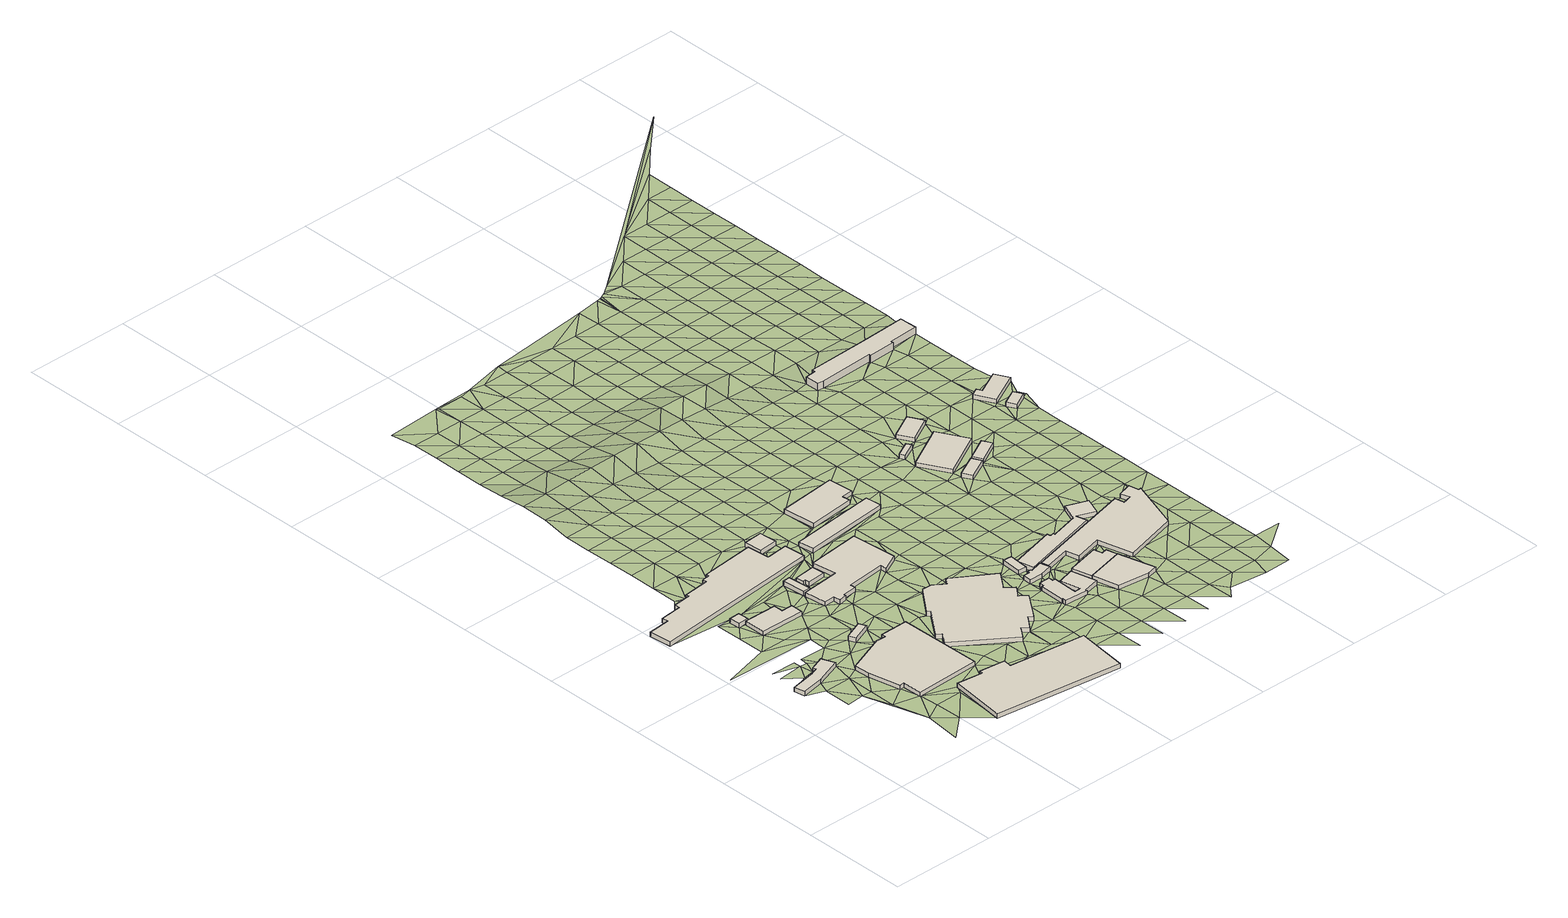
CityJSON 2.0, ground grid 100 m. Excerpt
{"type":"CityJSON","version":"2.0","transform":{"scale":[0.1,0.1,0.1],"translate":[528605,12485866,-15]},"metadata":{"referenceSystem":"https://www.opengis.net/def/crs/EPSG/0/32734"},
"CityObjects":{
"building1":{"type":"Building","attributes":{"building":"industrial","building:levels":1,"building_height":4.1,"plus_code":"4FRW3FG2+7CH","ground_height":2.65,"roof_height":6.75},"geometry":[{"type":"Solid","lod":"1","boundaries":[[[[0,1,2,3]],[[1,4,5,2]],[[4,6,7,5]],[[6,8,9,7]],[[8,10,11,9]],[[10,12,13,11]],[[12,14,15,13]],[[14,0,3,15]],[[3,2,5,7,9,11,13,15]],[[14,12,10,8,6,4,1,0]]]]}]},
"building2":{"type":"Building","attributes":{"building":"industrial","building:levels":1,"building_height":4.1,"plus_code":"4FRW3FG2+JFH","ground_height":2.95,"roof_height":7.05},"geometry":[{"type":"Solid","lod":"1","boundaries":[[[[16,17,18,19]],[[17,20,21,18]],[[20,22,23,21]],[[22,16,19,23]],[[19,18,21,23]],[[22,20,17,16]]]]}]},
"building3":{"type":"Building","attributes":{"building":"industrial","building:levels":1,"building_height":4.1,"plus_code":"4FRW3FG2+GHW","ground_height":3.2,"roof_height":7.3},"geometry":[{"type":"Solid","lod":"1","boundaries":[[[[24,25,26,27]],[[25,28,29,26]],[[28,30,31,29]],[[30,32,33,31]],[[32,34,35,33]],[[34,24,27,35]],[[27,26,29,31,33,35]],[[34,32,30,28,25,24]]]]}]},
"building4":{"type":"Building","attributes":{"building":"industrial","building:levels":1,"building_height":4.1,"plus_code":"4FRW3FG2+4P8","ground_height":2.82,"roof_height":6.92},"geometry":[{"type":"Solid","lod":"1","boundaries":[[[[36,37,38,39]],[[37,40,41,38]],[[40,42,43,41]],[[42,44,45,43]],[[44,46,47,45]],[[46,48,49,47]],[[48,50,51,49]],[[50,52,53,51]],[[52,54,55,53]],[[54,36,39,55]],[[39,38,41,43,45,47,49,51,53,55]],[[54,52,50,48,46,44,42,40,37,36]]]]}]},
"building5":{"type":"Building","attributes":{"building":"industrial","building:levels":1,"building_height":4.1,"plus_code":"4FRW3FG2+QJ7","ground_height":2.25,"roof_height":6.35},"geometry":[{"type":"Solid","lod":"1","boundaries":[[[[56,57,58,59]],[[57,60,61,58]],[[60,62,63,61]],[[62,64,65,63]],[[64,66,67,65]],[[66,68,69,67]],[[68,70,71,69]],[[70,72,73,71]],[[72,74,75,73]],[[74,76,77,75]],[[76,78,79,77]],[[78,80,81,79]],[[80,82,83,81]],[[82,84,85,83]],[[84,86,87,85]],[[86,56,59,87]],[[59,58,61,63,65,67,69,71,73,75,77,79,81,83,85,87]],[[86,84,82,80,78,76,74,72,70,68,66,64,62,60,57,56]]]]}]},
"building6":{"type":"Building","attributes":{"building":"industrial","building:levels":1,"building_height":4.1,"plus_code":"4FRW3FG2+8PW","ground_height":2.85,"roof_height":6.95},"geometry":[{"type":"Solid","lod":"1","boundaries":[[[[88,89,90,91]],[[89,92,93,90]],[[92,94,95,93]],[[94,88,91,95]],[[91,90,93,95]],[[94,92,89,88]]]]}]},
"building7":{"type":"Building","attributes":{"building":"industrial","building:levels":1,"building_height":4.1,"plus_code":"4FRW3FF2+RX8","ground_height":3.36,"roof_height":7.46},"geometry":[{"type":"Solid","lod":"1","boundaries":[[[[96,97,98,99]],[[97,100,101,98]],[[100,102,103,101]],[[102,104,105,103]],[[104,106,107,105]],[[106,108,109,107]],[[108,110,111,109]],[[110,96,99,111]],[[99,98,101,103,105,107,109,111]],[[110,108,106,104,102,100,97,96]]]]}]},
"building8":{"type":"Building","attributes":{"building":"industrial","building:levels":1,"building_height":4.1,"plus_code":"4FRW3FG2+JQP","ground_height":2.68,"roof_height":6.78},"geometry":[{"type":"Solid","lod":"1","boundaries":[[[[112,113,114,115]],[[113,116,117,114]],[[116,118,119,117]],[[118,112,115,119]],[[115,114,117,119]],[[118,116,113,112]]]]}]},
"building9":{"type":"Building","attributes":{"building":"industrial","building:levels":1,"building_height":4.1,"plus_code":"4FRW3FG2+JVR","ground_height":2.41,"roof_height":6.51},"geometry":[{"type":"Solid","lod":"1","boundaries":[[[[120,121,122,123]],[[121,124,125,122]],[[124,126,127,125]],[[126,128,129,127]],[[128,130,131,129]],[[130,120,123,131]],[[123,122,125,127,129,131]],[[130,128,126,124,121,120]]]]}]},
"building10":{"type":"Building","attributes":{"building":"industrial","building:levels":1,"building_height":4.1,"plus_code":"4FRW3FG2+HXX","ground_height":2.29,"roof_height":6.39},"geometry":[{"type":"Solid","lod":"1","boundaries":[[[[132,133,134,135]],[[133,136,137,134]],[[136,138,139,137]],[[138,140,141,139]],[[140,142,143,141]],[[142,144,145,143]],[[144,146,147,145]],[[146,148,149,147]],[[148,150,151,149]],[[150,152,153,151]],[[152,154,155,153]],[[154,156,157,155]],[[156,158,159,157]],[[158,132,135,159]],[[135,134,137,139,141,143,145,147,149,151,153,155,157,159]],[[158,156,154,152,150,148,146,144,142,140,138,136,133,132]]]]}]},
"building11":{"type":"Building","attributes":{"building":"industrial","building:levels":1,"building_height":4.1,"plus_code":"4FRW3FG2+VV8","ground_height":2.36,"roof_height":6.46},"geometry":[{"type":"Solid","lod":"1","boundaries":[[[[160,161,162,163]],[[161,164,165,162]],[[164,166,167,165]],[[166,160,163,167]],[[163,162,165,167]],[[166,164,161,160]]]]}]},
"building12":{"type":"Building","attributes":{"building":"industrial","building:levels":1,"building_height":4.1,"plus_code":"4FRW3FG3+54C","ground_height":2.77,"roof_height":6.87},"geometry":[{"type":"Solid","lod":"1","boundaries":[[[[168,169,170,171]],[[169,172,173,170]],[[172,174,175,173]],[[174,176,177,175]],[[176,178,179,177]],[[178,180,181,179]],[[180,182,183,181]],[[182,184,185,183]],[[184,186,187,185]],[[186,188,189,187]],[[188,190,191,189]],[[190,192,193,191]],[[192,194,195,193]],[[194,196,197,195]],[[196,198,199,197]],[[198,200,201,199]],[[200,202,203,201]],[[202,204,205,203]],[[204,168,171,205]],[[171,170,173,175,177,179,181,183,185,187,189,191,193,195,197,199,201,203,205]],[[204,202,200,198,196,194,192,190,188,186,184,182,180,178,176,174,172,169,168]]]]}]},
"building13":{"type":"Building","attributes":{"building":"industrial","building:levels":1,"building_height":4.1,"plus_code":"4FRW3FG3+Q49","ground_height":2.26,"roof_height":6.36},"geometry":[{"type":"Solid","lod":"1","boundaries":[[[[206,207,208,209]],[[207,210,211,208]],[[210,212,213,211]],[[212,206,209,213]],[[209,208,211,213]],[[212,210,207,206]]]]}]},
"building14":{"type":"Building","attributes":{"building":"industrial","building:levels":1,"building_height":4.1,"plus_code":"4FRW3FG3+3FG","ground_height":2.83,"roof_height":6.93},"geometry":[{"type":"Solid","lod":"1","boundaries":[[[[214,215,216,217]],[[215,218,219,216]],[[218,220,221,219]],[[220,222,223,221]],[[222,224,225,223]],[[224,226,227,225]],[[226,228,229,227]],[[228,230,231,229]],[[230,232,233,231]],[[232,234,235,233]],[[234,236,237,235]],[[236,238,239,237]],[[238,240,241,239]],[[240,242,243,241]],[[242,244,245,243]],[[244,214,217,245]],[[217,216,219,221,223,225,227,229,231,233,235,237,239,241,243,245]],[[244,242,240,238,236,234,232,230,228,226,224,222,220,218,215,214]]]]}]},
"building15":{"type":"Building","attributes":{"building":"industrial","building:levels":1,"building_height":4.1,"plus_code":"4FRW3FG3+V5X","ground_height":2.45,"roof_height":6.55},"geometry":[{"type":"Solid","lod":"1","boundaries":[[[[246,247,248,249]],[[247,250,251,248]],[[250,252,253,251]],[[252,254,255,253]],[[254,256,257,255]],[[256,246,249,257]],[[249,248,251,253,255,257]],[[256,254,252,250,247,246]]]]}]},
"building16":{"type":"Building","attributes":{"building":"industrial","building:levels":1,"building_height":4.1,"plus_code":"4FRW3FG3+5CV","ground_height":2.85,"roof_height":6.95},"geometry":[{"type":"Solid","lod":"1","boundaries":[[[[258,259,260,261]],[[259,262,263,260]],[[262,264,265,263]],[[264,266,267,265]],[[266,268,269,267]],[[268,270,271,269]],[[270,272,273,271]],[[272,274,275,273]],[[274,258,261,275]],[[261,260,263,265,267,269,271,273,275]],[[274,272,270,268,266,264,262,259,258]]]]}]},
"building17":{"type":"Building","attributes":{"building":"industrial","building:levels":1,"building_height":4.1,"plus_code":"4FRW3FG3+7C6","ground_height":2.82,"roof_height":6.92},"geometry":[{"type":"Solid","lod":"1","boundaries":[[[[276,277,278,279]],[[277,280,281,278]],[[280,282,283,281]],[[282,276,279,283]],[[279,278,281,283]],[[282,280,277,276]]]]}]},
"building18":{"type":"Building","attributes":{"building":"industrial","building:levels":1,"building_height":4.1,"plus_code":"4FRW3FG3+2JG","ground_height":2.83,"roof_height":6.93},"geometry":[{"type":"Solid","lod":"1","boundaries":[[[[284,285,286,287]],[[285,288,289,286]],[[288,290,291,289]],[[290,292,293,291]],[[292,284,287,293]],[[287,286,289,291,293]],[[292,290,288,285,284]]]]}]},
"building19":{"type":"Building","attributes":{"building":"industrial","building:levels":1,"building_height":4.1,"plus_code":"4FRW3FG3+4J6","ground_height":2.77,"roof_height":6.87},"geometry":[{"type":"Solid","lod":"1","boundaries":[[[[294,295,296,297]],[[295,298,299,296]],[[298,300,301,299]],[[300,302,303,301]],[[302,304,305,303]],[[304,294,297,305]],[[297,296,299,301,303,305]],[[304,302,300,298,295,294]]]]}]},
"building20":{"type":"Building","attributes":{"building":"industrial","building:levels":1,"building_height":4.1,"plus_code":"4FRW3FG3+7MX","ground_height":1.92,"roof_height":6.02},"geometry":[{"type":"Solid","lod":"1","boundaries":[[[[306,307,308,309]],[[307,310,311,308]],[[310,312,313,311]],[[312,314,315,313]],[[314,316,317,315]],[[316,318,319,317]],[[318,320,321,319]],[[320,322,323,321]],[[322,324,325,323]],[[324,326,327,325]],[[326,328,329,327]],[[328,306,309,329]],[[309,308,311,313,315,317,319,321,323,325,327,329]],[[328,326,324,322,320,318,316,314,312,310,307,306]]]]}]},
"building21":{"type":"Building","attributes":{"building":"industrial","building:levels":1,"building_height":4.1,"plus_code":"4FRW3FG3+5QX","ground_height":1.87,"roof_height":5.97},"geometry":[{"type":"Solid","lod":"1","boundaries":[[[[330,331,332,333]],[[331,334,335,332]],[[334,336,337,335]],[[336,338,339,337]],[[338,340,341,339]],[[340,342,343,341]],[[342,344,345,343]],[[344,346,347,345]],[[346,348,349,347]],[[348,350,351,349]],[[350,352,353,351]],[[352,354,355,353]],[[354,356,357,355]],[[356,330,333,357]],[[333,332,335,337,339,341,343,345,347,349,351,353,355,357]],[[356,354,352,350,348,346,344,342,340,338,336,334,331,330]]]]}]},
"building22":{"type":"Building","attributes":{"building":"industrial","building:levels":1,"building_height":4.1,"plus_code":"4FRW3FG3+WJ4","ground_height":2.29,"roof_height":6.39},"geometry":[{"type":"Solid","lod":"1","boundaries":[[[[358,359,360,361]],[[359,362,363,360]],[[362,364,365,363]],[[364,358,361,365]],[[361,360,363,365]],[[364,362,359,358]]]]}]},
"building23":{"type":"Building","attributes":{"building":"industrial","building:levels":1,"building_height":4.1,"plus_code":"4FRW3FG3+PP3","ground_height":2.04,"roof_height":6.14},"geometry":[{"type":"Solid","lod":"1","boundaries":[[[[366,367,368,369]],[[367,370,371,368]],[[370,372,373,371]],[[372,366,369,373]],[[369,368,371,373]],[[372,370,367,366]]]]}]},
"building24":{"type":"Building","attributes":{"building":"industrial","building:levels":1,"building_height":4.1,"plus_code":"4FRW3FG3+RPF","ground_height":2.07,"roof_height":6.17},"geometry":[{"type":"Solid","lod":"1","boundaries":[[[[374,375,376,377]],[[375,378,379,376]],[[378,380,381,379]],[[380,374,377,381]],[[377,376,379,381]],[[380,378,375,374]]]]}]},
"building25":{"type":"Building","attributes":{"building":"industrial","building:levels":1,"building_height":4.1,"plus_code":"4FRW3FG3+XPG","ground_height":2.23,"roof_height":6.33},"geometry":[{"type":"Solid","lod":"1","boundaries":[[[[382,383,384,385]],[[383,386,387,384]],[[386,388,389,387]],[[388,382,385,389]],[[385,384,387,389]],[[388,386,383,382]]]]}]},
"building26":{"type":"Building","attributes":{"building":"industrial","building:levels":1,"building_height":4.1,"plus_code":"4FRW3FG3+PRV","ground_height":1.96,"roof_height":6.06},"geometry":[{"type":"Solid","lod":"1","boundaries":[[[[390,391,392,393]],[[391,394,395,392]],[[394,396,397,395]],[[396,390,393,397]],[[393,392,395,397]],[[396,394,391,390]]]]}]},
"building27":{"type":"Building","attributes":{"address":"WOMAG World of Marble & Granite Marine Drive c/o N1 8005 Cape Town","building":"manufacture","building:levels":2,"operator":"WOMAG","building_height":6.9,"plus_code":"4FRW3FH3+8WP","ground_height":2.04,"roof_height":8.94},"geometry":[{"type":"Solid","lod":"1","boundaries":[[[[398,399,400,401]],[[399,402,403,400]],[[402,404,405,403]],[[404,406,407,405]],[[406,408,409,407]],[[408,410,411,409]],[[410,412,413,411]],[[412,414,415,413]],[[414,416,417,415]],[[416,418,419,417]],[[418,420,421,419]],[[420,398,401,421]],[[401,400,403,405,407,409,411,413,415,417,419,421]],[[420,418,416,414,412,410,408,406,404,402,399,398]]]]}]},
"building28":{"type":"Building","attributes":{"building":"industrial","building:levels":1,"building_height":4.1,"plus_code":"4FRW3FG4+V47","ground_height":1.97,"roof_height":6.07},"geometry":[{"type":"Solid","lod":"1","boundaries":[[[[422,423,424,425]],[[423,426,427,424]],[[426,428,429,427]],[[428,422,425,429]],[[425,424,427,429]],[[428,426,423,422]]]]}]},
"building29":{"type":"Building","attributes":{"building":"industrial","building:levels":1,"building_height":4.1,"plus_code":"4FRW3FG4+W3H","ground_height":2.27,"roof_height":6.37},"geometry":[{"type":"Solid","lod":"1","boundaries":[[[[430,431,432,433]],[[431,434,435,432]],[[434,436,437,435]],[[436,438,439,437]],[[438,440,441,439]],[[440,430,433,441]],[[433,432,435,437,439,441]],[[440,438,436,434,431,430]]]]}]},
"terrain1":{"type":"TINRelief","geometry":[{"type":"CompositeSurface","lod":"1","boundaries":[[[442,10,443]],[[443,444,445]],[[446,447,448]],[[449,450,451]],[[452,453,448]],[[445,450,454]],[[442,443,455]],[[455,443,445]],[[454,456,445]],[[448,447,457]],[[458,459,452]],[[448,457,452]],[[447,460,457]],[[450,461,454]],[[456,455,445]],[[462,450,449]],[[463,464,465]],[[456,454,466]],[[452,457,467]],[[461,450,462]],[[468,442,455]],[[466,454,461]],[[455,456,469]],[[467,457,470]],[[466,469,456]],[[467,470,471]],[[464,25,472]],[[455,469,473]],[[473,468,455]],[[462,449,474]],[[461,475,466]],[[476,474,449]],[[461,462,474]],[[472,477,478]],[[464,479,25]],[[470,480,471]],[[477,472,25]],[[470,468,481]],[[479,464,463]],[[478,477,17]],[[481,468,473]],[[25,24,477]],[[474,482,461]],[[480,470,481]],[[482,474,476]],[[478,17,483]],[[24,484,477]],[[485,486,487]],[[25,479,488]],[[483,17,489]],[[485,487,490]],[[491,485,490]],[[483,489,484]],[[42,481,473]],[[480,492,463]],[[479,463,488]],[[482,493,461]],[[494,480,481]],[[24,34,484]],[[492,480,494]],[[463,492,488]],[[34,483,484]],[[25,488,28]],[[490,495,491]],[[494,481,92]],[[92,481,42]],[[483,56,496]],[[497,491,498]],[[482,499,500]],[[501,495,490]],[[501,490,502]],[[488,492,503]],[[492,494,503]],[[504,483,34]],[[500,493,482]],[[505,497,498]],[[506,92,42]],[[491,495,498]],[[495,501,507]],[[30,34,32]],[[507,501,502]],[[508,92,506]],[[42,37,506]],[[488,509,28]],[[505,510,511]],[[503,494,512]],[[34,30,504]],[[42,40,37]],[[503,509,488]],[[513,495,507]],[[506,37,508]],[[113,483,504]],[[510,505,498]],[[507,514,513]],[[28,515,30]],[[516,511,517]],[[512,509,503]],[[500,106,493]],[[495,518,498]],[[519,504,30]],[[518,495,513]],[[517,511,510]],[[28,509,520]],[[508,37,521]],[[515,28,520]],[[522,523,516]],[[524,512,508]],[[30,515,525]],[[526,527,493]],[[493,106,526]],[[510,498,528]],[[522,516,517]],[[521,37,529]],[[530,509,512]],[[525,519,30]],[[527,529,493]],[[521,524,508]],[[113,504,519]],[[498,518,528]],[[520,509,531]],[[532,523,533]],[[515,520,534]],[[534,525,515]],[[530,512,524]],[[510,535,517]],[[536,537,527]],[[529,527,537]],[[522,533,523]],[[106,104,538]],[[530,531,509]],[[529,524,521]],[[483,113,56]],[[518,513,539]],[[528,535,510]],[[525,113,519]],[[520,531,540]],[[541,525,534]],[[542,532,543]],[[527,526,544]],[[106,544,526]],[[522,517,545]],[[533,543,532]],[[537,546,529]],[[518,539,528]],[[517,535,545]],[[531,530,547]],[[106,538,544]],[[541,124,112]],[[524,529,548]],[[549,550,542]],[[124,541,128]],[[548,530,524]],[[551,539,513]],[[552,533,522]],[[124,121,112]],[[543,549,542]],[[126,124,128]],[[553,541,534]],[[537,554,546]],[[535,528,555]],[[556,527,544]],[[545,552,522]],[[547,530,557]],[[546,548,529]],[[558,547,557]],[[559,550,560]],[[528,539,555]],[[553,128,541]],[[112,121,120]],[[533,561,543]],[[562,538,104]],[[113,112,56]],[[549,560,550]],[[538,556,544]],[[545,535,563]],[[548,564,530]],[[564,557,530]],[[546,554,565]],[[548,546,565]],[[552,561,533]],[[566,567,559]],[[535,555,563]],[[128,553,130]],[[556,538,568]],[[560,566,559]],[[569,557,564]],[[570,552,545]],[[543,571,549]],[[56,112,120]],[[561,572,543]],[[539,551,573]],[[555,539,574]],[[551,575,161]],[[576,567,577]],[[570,545,563]],[[168,548,565]],[[578,161,575]],[[560,549,571]],[[574,539,573]],[[551,161,573]],[[120,130,133]],[[543,572,571]],[[566,577,567]],[[553,133,130]],[[562,568,538]],[[548,579,564]],[[561,552,580]],[[568,581,556]],[[582,583,576]],[[578,575,584]],[[555,585,563]],[[586,556,581]],[[120,133,56]],[[570,580,552]],[[161,578,164]],[[569,564,587]],[[560,588,566]],[[548,168,579]],[[585,555,574]],[[577,582,576]],[[568,589,581]],[[590,572,561]],[[586,581,589]],[[571,588,560]],[[573,591,574]],[[584,164,578]],[[570,563,592]],[[133,593,56]],[[594,564,579]],[[580,590,561]],[[589,568,595]],[[577,566,596]],[[597,598,562]],[[592,563,585]],[[212,593,133]],[[564,594,599]],[[572,600,571]],[[601,584,56]],[[568,562,595]],[[588,596,566]],[[564,599,587]],[[579,168,204]],[[601,56,593]],[[580,570,602]],[[584,603,164]],[[600,572,590]],[[604,589,605]],[[594,579,204]],[[585,574,606]],[[164,603,591]],[[582,607,583]],[[606,574,591]],[[602,570,592]],[[603,584,601]],[[212,601,593]],[[608,605,589]],[[588,571,609]],[[212,133,610]],[[582,577,611]],[[589,595,608]],[[596,612,577]],[[580,613,590]],[[609,571,600]],[[603,606,591]],[[585,614,592]],[[598,615,562]],[[613,580,602]],[[577,612,611]],[[588,616,596]],[[617,594,204]],[[204,618,619]],[[585,606,614]],[[599,594,617]],[[562,620,595]],[[598,621,615]],[[605,608,622]],[[623,204,619]],[[616,588,609]],[[133,624,610]],[[625,603,601]],[[602,592,626]],[[600,590,627]],[[607,582,611]],[[590,613,628]],[[623,617,204]],[[620,608,595]],[[606,603,625]],[[612,596,629]],[[626,592,614]],[[562,615,620]],[[630,605,622]],[[631,599,617]],[[609,600,627]],[[627,590,628]],[[616,629,596]],[[613,602,632]],[[250,625,601]],[[608,633,622]],[[614,606,634]],[[612,635,611]],[[632,602,626]],[[607,611,636]],[[623,619,637]],[[609,638,616]],[[608,620,639]],[[634,606,625]],[[617,640,631]],[[635,612,629]],[[623,637,617]],[[641,628,613]],[[630,622,633]],[[642,643,630]],[[608,639,644]],[[644,633,608]],[[638,609,627]],[[601,645,250]],[[646,626,614]],[[647,636,611]],[[641,613,632]],[[640,648,631]],[[631,648,624]],[[649,620,615]],[[625,250,634]],[[629,616,650]],[[651,610,624]],[[634,646,614]],[[619,652,637]],[[647,611,635]],[[653,212,610]],[[640,617,654]],[[642,652,655]],[[656,607,636]],[[642,630,657]],[[658,649,615]],[[650,616,638]],[[657,630,633]],[[633,644,659]],[[632,626,660]],[[627,628,661]],[[654,617,637]],[[641,662,628]],[[624,648,651]],[[639,620,663]],[[629,664,635]],[[660,626,646]],[[647,656,636]],[[665,642,657]],[[640,666,648]],[[642,667,652]],[[638,627,661]],[[649,663,620]],[[639,668,644]],[[661,628,662]],[[629,650,664]],[[642,665,667]],[[669,641,632]],[[640,654,666]],[[670,657,671]],[[665,657,670]],[[672,645,601]],[[656,673,607]],[[647,635,674]],[[632,660,669]],[[276,637,652]],[[675,651,648]],[[652,667,277]],[[646,634,676]],[[638,677,650]],[[663,678,639]],[[651,653,610]],[[664,674,635]],[[639,678,668]],[[679,654,637]],[[670,680,665]],[[681,662,641]],[[652,277,682]],[[648,666,675]],[[677,638,661]],[[645,683,250]],[[656,647,673]],[[684,277,667]],[[646,676,660]],[[652,682,276]],[[685,684,667]],[[670,686,680]],[[681,641,669]],[[224,687,688]],[[637,276,679]],[[224,689,687]],[[663,649,690]],[[650,691,664]],[[692,689,686]],[[684,280,277]],[[693,647,674]],[[682,277,276]],[[694,668,678]],[[693,673,647]],[[666,654,695]],[[662,696,661]],[[697,690,649]],[[684,698,280]],[[651,675,699]],[[691,650,677]],[[700,669,660]],[[701,702,698]],[[654,679,695]],[[662,681,696]],[[280,698,702]],[[274,686,689]],[[680,686,274]],[[703,678,663]],[[704,694,678]],[[224,222,689]],[[674,664,705]],[[706,280,702]],[[660,676,700]],[[679,276,282]],[[634,707,676]],[[280,706,282]],[[702,701,258]],[[653,651,699]],[[708,675,666]],[[709,677,661]],[[690,710,663]],[[705,664,691]],[[711,683,645]],[[689,712,274]],[[703,663,710]],[[669,713,681]],[[693,714,673]],[[708,666,695]],[[689,222,712]],[[661,696,709]],[[704,678,703]],[[258,715,702]],[[674,716,693]],[[645,672,711]],[[700,713,669]],[[717,258,274]],[[718,699,675]],[[258,717,715]],[[274,712,717]],[[719,691,677]],[[282,720,679]],[[716,674,705]],[[222,704,285]],[[285,704,703]],[[679,720,695]],[[721,696,681]],[[222,722,712]],[[718,675,708]],[[285,722,222]],[[709,719,677]],[[723,700,676]],[[714,693,724]],[[725,683,726]],[[713,721,681]],[[683,711,726]],[[710,690,727]],[[714,728,673]],[[705,691,729]],[[724,693,716]],[[730,653,699]],[[282,706,731]],[[732,717,712]],[[711,672,726]],[[708,695,733]],[[734,709,696]],[[735,727,690]],[[736,712,722]],[[707,723,676]],[[730,699,718]],[[729,691,719]],[[710,737,703]],[[713,700,738]],[[733,695,720]],[[721,734,696]],[[739,716,705]],[[700,723,738]],[[740,672,653]],[[741,714,724]],[[742,702,715]],[[282,731,720]],[[708,743,718]],[[712,736,732]],[[744,710,727]],[[672,740,726]],[[739,705,729]],[[653,730,740]],[[721,713,745]],[[714,741,728]],[[719,709,746]],[[743,708,733]],[[734,747,709]],[[737,710,744]],[[748,724,716]],[[736,722,302]],[[749,707,726]],[[738,745,713]],[[730,718,750]],[[729,719,746]],[[709,747,746]],[[748,716,739]],[[749,726,740]],[[751,723,707]],[[752,733,720]],[[721,753,734]],[[750,718,743]],[[738,723,751]],[[754,741,724]],[[745,753,721]],[[755,744,727]],[[730,756,740]],[[720,731,752]],[[729,757,739]],[[749,751,707]],[[758,737,744]],[[754,724,748]],[[743,733,759]],[[747,734,760]],[[761,755,727]],[[756,730,750]],[[746,757,729]],[[762,728,741]],[[763,745,738]],[[759,733,752]],[[753,760,734]],[[736,302,764]],[[298,302,765]],[[740,766,749]],[[748,739,767]],[[768,731,769]],[[763,738,751]],[[762,741,754]],[[770,758,744]],[[768,752,731]],[[771,702,742]],[[772,750,743]],[[773,774,758]],[[770,744,755]],[[756,766,740]],[[757,767,739]],[[302,298,775]],[[753,745,776]],[[777,755,761]],[[746,747,778]],[[779,773,758]],[[772,743,759]],[[774,779,298]],[[779,774,773]],[[760,780,747]],[[749,781,751]],[[764,302,775]],[[776,745,763]],[[775,298,779]],[[782,756,750]],[[757,746,778]],[[752,768,783]],[[754,748,784]],[[749,766,781]],[[747,780,778]],[[767,785,748]],[[758,786,779]],[[775,779,764]],[[786,758,770]],[[783,759,752]],[[787,760,753]],[[768,788,789]],[[782,750,772]],[[728,762,790]],[[763,751,791]],[[762,754,784]],[[787,753,776]],[[792,755,777]],[[748,785,784]],[[792,770,755]],[[766,756,793]],[[757,794,767]],[[795,742,715]],[[751,781,791]],[[772,759,796]],[[797,780,760]],[[768,789,783]],[[779,786,798]],[[793,756,782]],[[794,757,778]],[[763,799,776]],[[759,783,796]],[[797,760,787]],[[800,781,766]],[[801,786,770]],[[785,767,802]],[[763,791,799]],[[784,790,762]],[[782,772,803]],[[793,800,766]],[[801,770,792]],[[802,767,794]],[[777,804,792]],[[787,776,805]],[[778,780,806]],[[791,781,359]],[[772,796,803]],[[797,807,780]],[[782,808,793]],[[785,809,784]],[[799,805,776]],[[781,800,362]],[[307,783,789]],[[786,810,798]],[[307,796,783]],[[359,781,362]],[[794,778,806]],[[786,801,811]],[[779,798,812]],[[780,807,806]],[[802,809,785]],[[808,782,372]],[[813,800,793]],[[797,787,814]],[[782,803,815]],[[782,815,372]],[[808,813,793]],[[771,816,817]],[[799,791,818]],[[819,728,790]],[[786,811,810]],[[820,790,784]],[[814,787,805]],[[791,359,818]],[[821,801,792]],[[771,742,795]],[[794,822,802]],[[820,784,809]],[[821,792,804]],[[803,796,823]],[[824,807,797]],[[823,796,307]],[[362,800,364]],[[822,794,806]],[[825,805,799]],[[824,797,814]],[[826,811,801]],[[798,810,812]],[[809,802,827]],[[808,367,813]],[[359,358,818]],[[825,799,818]],[[820,828,790]],[[803,829,815]],[[771,795,816]],[[826,801,821]],[[815,366,372]],[[822,827,802]],[[306,823,307]],[[814,805,830]],[[806,807,831]],[[832,364,800]],[[829,803,823]],[[824,833,807]],[[804,834,821]],[[809,835,820]],[[830,805,825]],[[836,818,358]],[[367,837,813]],[[838,810,811]],[[825,818,836]],[[822,806,831]],[[839,811,826]],[[358,364,386]],[[807,833,831]],[[835,809,827]],[[306,816,795]],[[840,824,814]],[[829,841,815]],[[386,836,358]],[[841,366,815]],[[819,790,828]],[[832,800,842]],[[811,839,838]],[[828,820,843]],[[386,364,832]],[[840,814,830]],[[812,810,838]],[[826,821,844]],[[367,366,394]],[[380,813,837]],[[845,827,822]],[[846,823,306]],[[394,837,367]],[[820,835,843]],[[844,821,834]],[[829,823,846]],[[824,847,833]],[[795,848,306]],[[366,841,394]],[[836,849,825]],[[831,845,822]],[[830,825,849]],[[847,824,840]],[[306,848,846]],[[826,850,839]],[[386,832,842]],[[851,394,841]],[[835,827,852]],[[853,795,854]],[[855,828,843]],[[856,841,829]],[[848,795,342]],[[826,844,850]],[[857,812,838]],[[833,858,831]],[[845,852,827]],[[342,795,853]],[[830,859,840]],[[855,819,828]],[[846,856,829]],[[858,833,847]],[[860,849,836]],[[839,861,838]],[[851,396,394]],[[857,862,812]],[[386,842,863]],[[864,843,835]],[[849,859,830]],[[380,837,865]],[[851,841,866]],[[420,847,840]],[[867,845,831]],[[850,861,839]],[[852,864,835]],[[862,868,812]],[[342,869,848]],[[848,869,846]],[[856,866,841]],[[831,858,867]],[[870,857,838]],[[871,855,843]],[[872,840,859]],[[872,420,840]],[[380,873,842]],[[847,418,858]],[[418,847,420]],[[863,842,873]],[[874,852,845]],[[870,838,861]],[[875,869,342]],[[864,871,843]],[[850,844,876]],[[851,877,396]],[[846,878,856]],[[866,877,851]],[[845,867,874]],[[875,879,868]],[[849,860,880]],[[881,860,863]],[[882,862,857]],[[880,859,849]],[[878,846,869]],[[869,875,868]],[[855,883,819]],[[398,420,872]],[[881,863,873]],[[884,380,865]],[[852,885,864]],[[865,396,884]],[[882,857,870]],[[871,886,855]],[[858,418,887]],[[866,856,888]],[[880,860,881]],[[380,889,873]],[[890,868,862]],[[885,852,874]],[[872,859,891]],[[886,883,855]],[[414,418,416]],[[877,884,396]],[[858,892,867]],[[888,856,878]],[[893,871,864]],[[414,887,418]],[[890,862,882]],[[891,859,880]],[[894,869,868]],[[889,380,884]],[[895,398,872]],[[896,877,866]],[[881,873,897]],[[874,867,892]],[[858,887,892]],[[893,864,885]],[[878,869,894]],[[896,866,888]],[[894,868,890]],[[880,881,897]],[[871,898,886]],[[897,873,889]],[[895,872,891]],[[899,883,886]],[[877,900,884]],[[901,899,886]],[[874,902,885]],[[901,886,903]],[[898,871,893]],[[904,888,878]],[[877,896,900]],[[902,874,892]],[[880,905,891]],[[887,414,906]],[[904,878,894]],[[907,903,886]],[[889,884,908]],[[893,885,909]],[[905,880,897]],[[907,886,898]],[[910,398,895]],[[911,896,888]],[[887,906,892]],[[908,884,900]],[[909,885,902]],[[912,903,907]],[[891,913,895]],[[911,888,904]],[[889,914,897]],[[915,898,893]],[[913,891,905]],[[916,912,917]],[[896,918,900]],[[902,892,919]],[[920,889,908]],[[893,909,915]],[[917,912,907]],[[917,921,916]],[[918,896,911]],[[919,892,906]],[[914,889,920]],[[905,897,922]],[[923,906,414]],[[907,898,924]],[[913,925,895]],[[926,908,900]],[[902,927,909]],[[928,895,925]],[[922,897,914]],[[928,910,895]],[[915,924,898]],[[918,926,900]],[[929,920,908]],[[902,919,927]],[[930,913,905]],[[917,907,931]],[[929,908,422]],[[914,920,430]],[[920,929,430]],[[932,915,909]],[[930,905,922]],[[924,931,907]],[[908,933,422]],[[922,914,934]],[[906,935,919]],[[908,926,933]],[[917,936,921]],[[932,909,927]],[[925,913,937]],[[922,934,930]],[[929,938,430]],[[924,915,939]],[[913,930,937]],[[931,940,917]],[[906,923,935]],[[927,919,941]],[[942,928,925]],[[932,939,915]],[[422,933,943]],[[941,919,935]],[[936,917,940]],[[944,934,945]],[[946,931,924]],[[947,925,937]],[[944,930,934]],[[927,948,932]],[[430,938,949]],[[939,946,924]],[[947,942,925]],[[943,950,938]],[[951,943,933]],[[948,927,941]],[[938,950,952]],[[930,953,937]],[[951,950,943]],[[940,931,954]],[[951,952,950]],[[921,936,955]],[[939,932,956]],[[935,923,957]],[[931,946,954]],[[938,952,949]],[[930,944,953]],[[941,935,957]],[[956,932,948]],[[958,947,937]],[[936,940,959]],[[946,939,960]],[[937,953,958]],[[954,959,940]],[[941,961,948]],[[960,939,956]],[[962,942,947]],[[942,962,963]],[[961,941,957]],[[946,964,954]],[[965,957,923]],[[958,966,947]],[[959,967,936]],[[956,948,968]],[[964,946,960]],[[966,962,947]],[[968,948,961]],[[967,955,936]],[[959,954,969]],[[956,970,960]],[[969,954,964]],[[971,961,957]],[[970,956,968]],[[959,972,967]],[[965,971,957]],[[964,960,973]],[[972,959,969]],[[965,962,974]],[[968,961,975]],[[973,960,970]],[[955,967,976]],[[971,975,961]],[[964,977,969]],[[976,967,972]],[[978,970,968]],[[977,964,973]],[[968,975,978]],[[972,969,979]],[[955,976,980]],[[973,970,981]],[[979,969,977]],[[981,970,978]],[[972,982,976]],[[983,977,973]],[[982,972,979]],[[983,973,981]],[[980,984,955]],[[976,985,980]],[[979,977,986]],[[985,976,982]],[[921,955,987]],[[977,983,986]],[[988,982,979]],[[989,980,985]],[[979,986,988]],[[984,980,989]],[[990,985,982]],[[982,988,990]],[[955,984,991]],[[989,985,992]],[[985,990,992]],[[993,984,989]],[[992,993,989]],[[955,991,994]],[[995,984,993]],[[984,995,991]],[[955,994,987]]]}]}
},
"vertices":[
[725,1702,19],[588,1651,19],[588,1651,60],[725,1702,60],[598,1622,19],[598,1622,60],[528,1596,19],[528,1596,60],[294,1553,19],[294,1553,60],[312,1453,19],[312,1453,60],[526,1490,19],[526,1490,60],[773,1582,19],[773,1582,60],
[686,2611,22],[586,2604,22],[586,2604,63],[686,2611,63],[593,2503,22],[593,2503,63],[693,2510,22],[693,2510,63],
[655,2492,25],[653,2290,25],[653,2290,66],[655,2492,66],[1067,2285,25],[1067,2285,66],[1069,2398,25],[1069,2398,66],[962,2399,25],[962,2399,66],[963,2488,25],[963,2488,66],
[1572,1616,21],[1309,1614,21],[1309,1614,62],[1572,1616,62],[1310,1572,21],[1310,1572,62],[1221,1578,21],[1221,1578,62],[852,1437,21],[852,1437,62],[858,1294,21],[858,1294,62],[923,992,21],[923,992,62],[967,996,21],[967,996,62],[972,811,21],[972,811,62],[1584,831,21],[1584,831,62],
[1635,2855,15],[1616,3054,15],[1616,3054,56],[1635,2855,56],[1413,3034,15],[1413,3034,56],[1393,3245,15],[1393,3245,56],[885,3196,15],[885,3196,56],[888,3167,15],[888,3167,56],[813,3160,15],[813,3160,56],[817,3120,15],[817,3120,56],[570,3097,15],[570,3097,56],[573,3068,15],[573,3068,56],[407,3052,15],[407,3052,56],[412,3004,15],[412,3004,56],[206,2984,15],[206,2984,56],[212,2928,15],[212,2928,56],[3,2908,15],[3,2908,56],[24,2698,15],[24,2698,56],
[1281,1855,21],[1100,1783,21],[1100,1783,62],[1281,1855,62],[1127,1715,21],[1127,1715,62],[1308,1788,21],[1308,1788,62],
[1268,697,26],[1199,162,26],[1199,162,67],[1268,697,67],[2397,9,26],[2397,9,67],[2461,497,26],[2461,497,67],[1746,589,26],[1746,589,67],[1756,669,26],[1756,669,67],[1515,699,26],[1515,699,67],[1510,666,26],[1510,666,67],
[1328,2705,19],[1261,2699,19],[1261,2699,61],[1328,2705,61],[1280,2482,19],[1280,2482,61],[1348,2488,19],[1348,2488,61],
[1566,2686,17],[1368,2666,17],[1368,2666,58],[1566,2686,58],[1376,2594,17],[1376,2594,58],[1401,2597,17],[1401,2597,58],[1406,2551,17],[1406,2551,58],[1578,2568,17],[1578,2568,58],
[2110,2781,16],[1614,2730,16],[1614,2730,57],[2110,2781,57],[1641,2501,16],[1641,2501,57],[1283,2469,16],[1283,2469,57],[1306,2262,16],[1306,2262,57],[1402,2269,16],[1402,2269,57],[1409,2199,16],[1409,2199,57],[1485,2214,16],[1485,2214,57],[1485,2232,16],[1485,2232,57],[1619,2246,16],[1619,2246,57],[1615,2295,16],[1615,2295,57],[1980,2332,16],[1980,2332,57],[1983,2271,16],[1983,2271,57],[2148,2354,16],[2148,2354,57],
[1417,3307,16],[1430,3140,16],[1430,3140,57],[1417,3307,57],[1609,3154,16],[1609,3154,57],[1597,3320,16],[1597,3320,57],
[1988,1856,20],[1793,1602,20],[1793,1602,61],[1988,1856,61],[1814,1582,20],[1814,1582,61],[1624,1321,20],[1624,1321,61],[1662,1287,20],[1662,1287,61],[1595,1187,20],[1595,1187,61],[2098,819,20],[2098,819,61],[2175,922,20],[2175,922,61],[2231,879,20],[2231,879,61],[2322,997,20],[2322,997,61],[2360,966,20],[2360,966,61],[2538,1213,20],[2538,1213,61],[2472,1270,20],[2472,1270,61],[2546,1366,20],[2546,1366,61],[2468,1433,20],[2468,1433,61],[2588,1597,20],[2588,1597,61],[2224,1842,20],[2224,1842,61],[2179,1777,20],[2179,1777,61],[2080,1853,20],[2080,1853,61],
[2568,2956,15],[2553,3105,15],[2553,3105,56],[2568,2956,56],[1737,3023,15],[1737,3023,56],[1752,2874,15],[1752,2874,56],
[2699,955,21],[2922,942,21],[2922,942,62],[2699,955,62],[2921,956,21],[2921,956,62],[3074,992,21],[3074,992,62],[3017,1231,21],[3017,1231,62],[2861,1188,21],[2861,1188,62],[2904,1002,21],[2904,1002,62],[2841,999,21],[2841,999,62],[2848,1236,21],[2848,1236,62],[2821,1237,21],[2821,1237,62],[2824,1281,21],[2824,1281,62],[2723,1280,21],[2723,1280,62],[2722,1233,21],[2722,1233,62],[2698,1233,21],[2698,1233,62],[2692,997,21],[2692,997,62],[2702,994,21],[2702,994,62],
[2513,3487,17],[1967,3434,17],[1967,3434,58],[2513,3487,58],[1998,3125,17],[1998,3125,58],[2433,3168,17],[2433,3168,58],[2425,3244,17],[2425,3244,58],[2535,3255,17],[2535,3255,58],
[2915,1482,21],[2800,1451,21],[2800,1451,62],[2915,1482,62],[2795,1465,21],[2795,1465,62],[2761,1457,21],[2761,1457,62],[2763,1443,21],[2763,1443,62],[2700,1444,21],[2700,1444,62],[2697,1362,21],[2697,1362,62],[2821,1361,21],[2821,1361,62],[2939,1390,21],[2939,1390,62],
[2733,1711,21],[2717,1525,21],[2717,1525,62],[2733,1711,62],[2798,1519,21],[2798,1519,62],[2813,1705,21],[2813,1705,62],
[3453,1153,21],[3093,1068,21],[3093,1068,62],[3453,1153,62],[3153,821,21],[3153,821,62],[3447,785,21],[3447,785,62],[3544,808,21],[3544,808,62],
[3093,1068,20],[3453,1153,20],[3453,1153,61],[3093,1068,61],[3428,1258,20],[3428,1258,61],[3376,1246,20],[3376,1246,61],[3357,1327,20],[3357,1327,61],[3049,1255,20],[3049,1255,61],
[3816,1866,12],[3621,1941,12],[3621,1941,53],[3816,1866,53],[3554,1771,12],[3554,1771,53],[3292,1705,12],[3292,1705,53],[3287,1723,12],[3287,1723,53],[3253,1715,12],[3253,1715,53],[3245,1748,12],[3245,1748,53],[2808,1637,12],[2808,1637,53],[2844,1478,12],[2844,1478,53],[3614,1671,12],[3614,1671,53],[3588,1774,12],[3588,1774,53],[3755,1710,12],[3755,1710,53],
[3477,1414,11],[3561,1087,11],[3561,1087,52],[3477,1414,52],[4076,1222,11],[4076,1222,52],[4234,1709,11],[4234,1709,52],[4209,1706,11],[4209,1706,52],[4191,1801,11],[4191,1801,52],[4060,1764,11],[4060,1764,52],[4085,1676,11],[4085,1676,52],[4004,1655,11],[4004,1655,52],[3984,1744,11],[3984,1744,52],[2935,1489,11],[2935,1489,52],[2951,1418,11],[2951,1418,52],[3191,1477,11],[3191,1477,52],[3220,1348,11],[3220,1348,52],
[3308,3444,16],[3166,3373,16],[3166,3373,57],[3308,3444,57],[3189,3327,16],[3189,3327,57],[3331,3398,16],[3331,3398,57],
[3588,2854,13],[3543,2943,13],[3543,2943,54],[3588,2854,54],[3343,2842,13],[3343,2842,54],[3388,2753,13],[3388,2753,54],
[3591,3419,13],[3183,3202,13],[3183,3202,54],[3591,3419,54],[3333,2922,13],[3333,2922,54],[3741,3140,13],[3741,3140,54],
[3574,3717,15],[3338,3593,15],[3338,3593,56],[3574,3717,56],[3412,3455,15],[3412,3455,56],[3647,3579,15],[3647,3579,56],
[3776,3066,12],[3564,2955,12],[3564,2955,53],[3776,3066,53],[3611,2867,12],[3611,2867,53],[3822,2978,12],[3822,2978,53],
[3415,4506,13],[3934,4528,13],[3934,4528,82],[3415,4506,82],[3932,4509,13],[3932,4509,82],[4188,4519,13],[4188,4519,82],[4187,4544,13],[4187,4544,82],[4468,4558,13],[4468,4558,82],[4463,4722,13],[4463,4722,82],[4047,4702,13],[4047,4702,82],[3456,4685,13],[3456,4685,82],[3455,4652,13],[3455,4652,82],[3352,4644,13],[3352,4644,82],[3357,4514,13],[3357,4514,82],
[4334,3241,12],[4476,3315,12],[4476,3315,53],[4334,3241,53],[4433,3400,12],[4433,3400,53],[4290,3326,12],[4290,3326,53],
[4261,3401,15],[4556,3549,15],[4556,3549,56],[4261,3401,56],[4488,3683,15],[4488,3683,56],[4267,3572,15],[4267,3572,56],[4243,3620,15],[4243,3620,56],[4169,3582,15],[4169,3582,56],
[526,1490,21],[482,1380,21],[482,1125,21],[639,1133,24],[294,1553,21],[528,1596,23],[482,1630,23],[981,375,32],[815,537,26],[766,185,35],[567,1770,24],[333,1753,22],[732,875,21],[732,1380,23],[732,1125,24],[588,1651,23],[567,1840,24],[336,1846,22],[598,1622,23],[972,811,25],[981,625,29],[888,1987,25],[482,2130,24],[40,2018,21],[923,992,25],[635,1767,26],[773,1582,25],[858,1294,23],[725,1702,25],[636,1836,26],[482,2380,26],[852,1437,23],[1230,625,29],[967,996,25],[1199,162,34],[593,2503,26],[482,2630,22],[732,2130,25],[883,1829,25],[981,1630,24],[1268,697,29],[732,2630,23],[693,2510,23],[482,3130,17],[407,3052,17],[573,3068,17],[981,2130,24],[686,2611,23],[570,3097,17],[482,3380,18],[981,1880,25],[1584,831,24],[1100,1783,25],[732,3380,18],[24,2698,19],[482,3630,18],[732,3630,19],[1510,666,27],[1515,699,27],[732,3130,17],[817,3120,17],[1230,1880,22],[981,2630,21],[482,3880,17],[1230,1630,21],[813,3160,17],[1308,1788,22],[1230,2130,22],[732,3880,18],[482,4130,13],[1281,1855,22],[885,3196,17],[888,3167,17],[1230,2380,21],[482,4380,12],[732,4130,15],[981,3380,18],[1230,2630,19],[1306,2262,21],[1479,1630,22],[732,4380,17],[482,4630,61],[1479,1880,22],[1280,2482,21],[1728,875,24],[1595,1187,22],[981,3630,19],[1572,1616,22],[1479,2130,21],[1409,2199,21],[482,4885,65],[732,4630,50],[1283,2469,21],[981,3880,17],[1662,1287,23],[1624,1321,23],[1977,625,25],[1230,3380,18],[1402,2269,19],[1348,2488,21],[482,5135,39],[732,4885,64],[1977,875,24],[981,4130,12],[1728,1630,22],[1485,2214,21],[1728,1880,21],[732,5135,27],[482,5385,27],[1393,3245,16],[981,4380,14],[1641,2501,18],[1814,1582,22],[1230,3630,19],[2098,819,24],[1619,2246,20],[1485,2232,21],[482,5635,29],[732,5385,24],[981,4630,50],[2461,497,27],[1230,3880,18],[1728,2130,20],[1793,1602,22],[732,5635,31],[482,5885,33],[2226,625,24],[1615,2295,18],[1230,4130,11],[981,5135,40],[981,4885,78],[1417,3307,18],[1479,3380,18],[1413,3034,16],[482,6135,30],[732,5885,31],[1479,3130,16],[1977,1880,20],[1230,4380,16],[2226,875,22],[732,6135,28],[453,6369,27],[1616,3054,16],[1479,3630,19],[2175,922,22],[1980,2332,18],[981,5385,24],[2231,879,22],[1230,4630,50],[1597,3320,18],[1479,3880,21],[1728,2880,15],[1977,2130,19],[2475,625,24],[981,5635,24],[2397,9,31],[2475,375,27],[1983,2271,18],[1230,4885,82],[1737,3023,16],[1479,4130,15],[1728,3130,16],[2322,997,22],[2360,966,22],[1728,3380,17],[961,6396,25],[2475,875,22],[1230,5135,28],[1977,2880,16],[981,6135,28],[981,5885,29],[1479,4380,11],[1728,3630,19],[2725,375,26],[1230,5385,22],[2226,2130,20],[2179,1777,21],[2224,1842,21],[2725,625,24],[2725,125,30],[2475,1125,22],[2226,1880,21],[2110,2781,18],[1977,3130,17],[1728,3880,21],[1479,4885,86],[1479,4630,37],[1230,5635,16],[2538,1213,22],[2148,2354,19],[1728,4130,19],[2692,997,22],[1967,3434,18],[1230,5885,24],[981,6385,25],[2475,1880,21],[1479,5135,46],[2725,875,22],[2226,2380,19],[1728,4380,15],[2546,1366,22],[2472,1270,22],[2699,955,22],[2226,3130,18],[1977,3630,18],[1230,6135,27],[2226,2630,19],[2974,375,26],[1479,5385,21],[2226,2880,18],[2588,1597,22],[2568,2956,18],[2475,2130,20],[2468,1433,22],[1230,6385,24],[2698,1233,22],[2974,125,29],[2702,994,22],[1977,3880,16],[1728,4885,86],[1728,4630,21],[2974,625,24],[1479,5635,13],[2697,1362,22],[2475,2380,20],[2700,1444,22],[2922,942,22],[1977,4130,12],[2723,1280,22],[2722,1233,22],[2553,3105,18],[1345,6411,24],[1479,5885,24],[2475,2630,19],[2226,3630,19],[1728,5135,55],[2974,875,22],[2725,1880,20],[2821,1361,22],[1977,4380,12],[2725,1630,21],[2433,3168,18],[2761,1457,22],[2763,1443,22],[2824,1281,22],[2841,999,22],[2904,1002,22],[2848,1236,22],[3223,375,26],[1728,5385,22],[2821,1237,22],[1479,6135,25],[2921,956,22],[2725,2130,19],[1977,4630,20],[3223,125,30],[2795,1465,22],[2475,2880,18],[2226,3880,16],[2800,1451,22],[2844,1478,22],[3153,821,22],[3074,992,22],[1728,5635,13],[2808,1637,21],[2513,3487,18],[2725,2380,18],[1977,4885,84],[3223,625,24],[2475,3130,18],[2974,1380,21],[2226,4130,12],[1479,6385,24],[2935,1489,21],[1728,5885,19],[2951,1418,21],[2725,2630,18],[1977,5135,66],[2974,1880,18],[2226,4380,18],[3049,1255,21],[2475,3630,18],[1728,6135,24],[2425,3244,18],[2535,3255,18],[3472,375,27],[1734,6494,24],[1977,5385,29],[2725,2880,18],[3245,1748,20],[3191,1477,21],[2974,2130,18],[2226,4630,20],[3472,125,29],[3220,1348,21],[3447,785,23],[2475,3880,15],[1977,5635,21],[2725,3130,18],[1728,6385,24],[3472,1630,19],[2974,2380,17],[3472,625,25],[2475,4130,10],[2226,5135,67],[2226,4885,76],[1977,5885,24],[2725,3380,17],[2974,2630,17],[2725,3630,17],[3223,1880,17],[2475,4380,14],[1977,6135,23],[3721,375,26],[2974,2880,16],[2226,5385,30],[3544,808,23],[3223,2130,16],[2475,4630,22],[3721,125,28],[1977,6385,24],[2725,3880,14],[3477,1414,20],[3376,1246,22],[2974,3130,16],[2226,5635,26],[3287,1723,20],[3253,1715,20],[3721,625,24],[3614,1671,17],[3223,2380,15],[3472,1125,22],[3453,1153,22],[3472,1380,20],[2725,4130,9],[3811,229,28],[2475,5135,62],[3561,1087,22],[2475,4885,66],[2974,3380,16],[3223,2630,16],[3472,1880,14],[2226,6135,24],[2226,5885,24],[3721,875,22],[2725,4380,15],[3292,1705,20],[3554,1771,14],[2226,6385,24],[2974,3630,16],[3970,375,23],[3223,2880,16],[2475,5385,32],[3984,1744,14],[3472,2130,13],[2725,4630,21],[3721,1125,21],[2974,3880,16],[3183,3202,16],[3970,625,22],[2475,5635,26],[3472,2380,13],[4165,184,26],[2974,4130,12],[2725,5135,58],[2725,4885,52],[3343,2842,16],[2475,5885,24],[3970,1125,18],[3970,875,20],[4076,1222,18],[3333,2922,16],[2974,4380,11],[3472,2630,13],[3755,1710,17],[3588,1774,14],[3223,3630,16],[2717,6597,24],[2475,6135,24],[4219,375,24],[2725,5385,35],[3721,2130,10],[2974,4630,15],[3223,3880,16],[4219,625,22],[2725,5635,26],[2475,6385,23],[3721,2380,10],[3223,4130,15],[2974,5135,43],[3472,3380,15],[2974,4885,45],[4414,192,28],[2725,5885,24],[3338,3593,16],[3564,2955,13],[4219,1125,17],[4219,875,19],[3223,4380,12],[3721,2630,12],[3591,3419,15],[2725,6135,25],[4442,427,25],[2974,5385,33],[3970,2130,10],[3223,4630,12],[3970,1880,11],[3472,3880,16],[4468,625,22],[3721,2880,12],[2974,5635,25],[4085,1676,14],[4004,1655,14],[2725,6385,24],[3970,2380,11],[4219,1380,16],[3223,4885,38],[3472,4130,15],[3574,3717,16],[4468,875,19],[4219,1630,14],[3647,3579,17],[2974,5885,25],[3776,3066,13],[3970,2630,11],[3223,5135,40],[4234,1709,14],[4219,1880,13],[4468,1125,17],[2974,6135,25],[3472,4380,13],[3721,3380,15],[3223,5385,31],[4191,1801,13],[4717,625,23],[3970,2880,12],[4219,2130,11],[4209,1706,14],[3721,3880,18],[3721,3630,17],[4468,1380,16],[2940,6624,25],[3970,3130,13],[3223,5635,24],[2974,6385,25],[3472,4885,35],[4219,2380,11],[3970,3380,16],[4468,1630,14],[3721,4130,16],[3472,5135,38],[3223,5885,25],[4468,1880,13],[3721,4380,15],[4219,2630,11],[3970,3630,17],[3223,6135,26],[2977,6630,25],[4219,2880,12],[2987,6633,25],[3472,5385,31],[3006,6640,25],[4468,2130,12],[3970,3880,15],[3721,4885,30],[3223,6385,26],[4219,3130,12],[3472,5635,28],[3934,4528,15],[4468,2380,12],[3050,6662,25],[3970,4130,13],[4169,3582,18],[3472,5885,27],[3075,6676,25],[3223,6635,26],[4468,2630,11],[3721,5135,36],[4219,3380,15],[3137,6722,26],[4219,3630,18],[4047,4702,15],[3472,6135,26],[3970,4380,14],[4468,2880,10],[3721,5385,32],[3932,4509,15],[4290,3326,15],[4219,3880,17],[3472,6385,26],[3721,5635,29],[4468,3130,11],[4243,3620,18],[3970,4885,31],[3472,6885,27],[4219,4130,12],[4433,3400,16],[3721,5885,27],[3472,6635,26],[3970,5135,33],[4188,4519,15],[4476,3315,16],[4488,3683,19],[4267,3572,18],[3721,6135,26],[4219,4380,14],[3970,5385,30],[4556,3549,19],[4468,3380,16],[4529,3344,16],[4493,3414,16],[4468,3880,18],[3721,6385,26],[3721,7135,26],[3970,5635,29],[4219,4885,29],[4468,4130,17],[3721,6635,26],[3970,5885,28],[4219,5135,30],[4468,4558,16],[4187,4544,15],[3970,6135,27],[4463,4722,16],[4468,4380,17],[3721,6885,26],[4219,5385,28],[3970,6385,26],[4219,5635,27],[4468,4885,30],[3970,6635,26],[4219,5885,27],[4468,4630,16],[4468,5135,29],[3970,6885,26],[4219,6135,27],[4468,5385,24],[4219,6385,26],[3970,7135,25],[4468,5635,23],[4219,6635,26],[4468,5885,25],[4219,7385,25],[4219,6885,25],[4468,6135,26],[5057,8204,24],[4468,6385,25],[4219,7135,24],[4468,6635,26],[4468,7635,26],[4468,6885,25],[4468,7135,24],[4717,7885,26],[4468,7385,26]
]}
